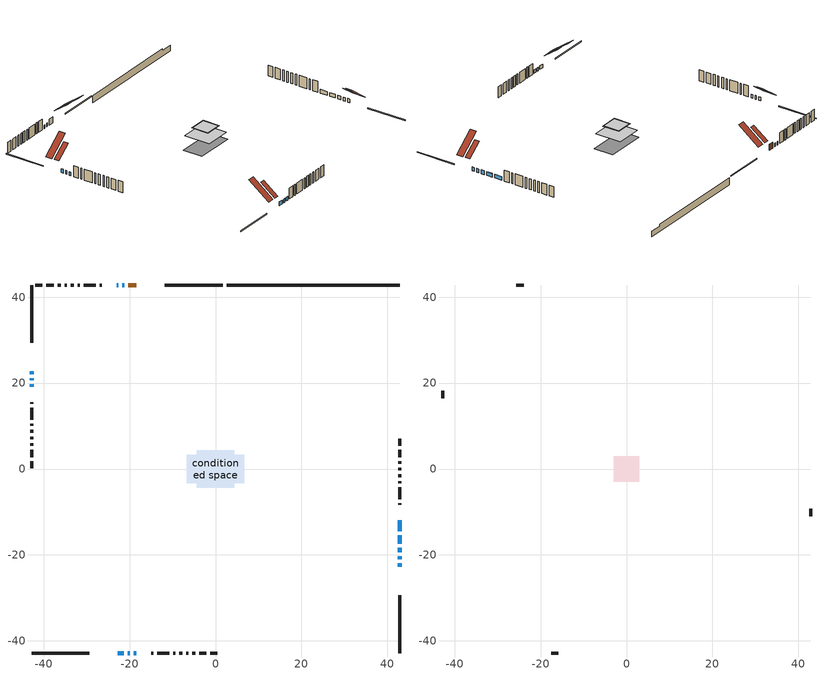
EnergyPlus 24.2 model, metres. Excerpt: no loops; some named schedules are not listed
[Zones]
conditioned space
 floor adiabatic (AdiabaticFloorConstruction): -4.41,-4.41 -4.41,4.41 4.41,4.41 4.41,-4.41 z2.44
 floor foundation (Slab1 construction): -6.71,-3.35 -6.71,3.35 6.71,3.35 6.71,-3.35 z-1.22
 wall outside (RimJoist1 construction): 1.66,42.82 -11.83,42.82 / -42.82,-42.82 -29.34,-42.82 / -42.82,42.82 -42.82,29.34 / 42.82,-42.82 42.82,-29.34 z1.22:1.52
 wall outside (AdiabaticWallConstruction 1): -18.44,42.82 -20.29,42.82 z1.22:3.25
 wall outside (AdiabaticWallConstruction): 42.82,-22.73 42.82,-21.95 / 42.82,-21.02 42.82,-20.34 / -22.73,-42.82 -21.37,-42.82 / 42.82,-19.41 42.82,-18.28 / -20.44,-42.82 -20,-42.82 / -21.22,42.82 -21.66,42.82 / -19.07,-42.82 -18.46,-42.82 / -22.59,42.82 -22.98,42.82 / -42.82,22.73 -42.82,22.05 / -42.82,21.12 -42.82,20.7 / -42.82,19.77 -42.82,19.13 / 42.82,-17.35 42.82,-15.45 / 42.82,-14.52 42.82,-11.91 z1.22:2.44
 wall outside (Wall1 construction): -26.53,42.82 -26.91,42.82 / -14.91,-42.82 -14.53,-42.82 / -42.82,15.58 -42.82,15.2 / 42.82,-8.36 42.82,-7.98 z1.22:4.88
 wall outside (Wall2 construction): -27.84,42.82 -30.66,42.82 / -13.6,-42.82 -10.78,-42.82 / -42.82,14.27 -42.82,11.45 / 42.82,-7.05 42.82,-4.23 z1.22:4.88
 wall outside (Wall3 construction): -31.59,42.82 -32.05,42.82 / -9.85,-42.82 -9.39,-42.82 / -42.82,10.52 -42.82,10.06 / 42.82,-3.3 42.82,-2.84 z1.22:4.88
 wall outside (Wall4 construction): -32.98,42.82 -33.71,42.82 / -8.46,-42.82 -7.73,-42.82 / -42.82,9.13 -42.82,8.4 / 42.82,-1.91 42.82,-1.18 z1.22:4.88
 wall outside (Wall6 construction): -34.64,42.82 -35.14,42.82 / -6.8,-42.82 -6.3,-42.82 / -42.82,7.47 -42.82,6.97 / 42.82,-0.25 42.82,0.25 z1.22:4.88
 wall outside (Wall7 construction): -36.07,42.82 -36.68,42.82 / -5.37,-42.82 -4.76,-42.82 / -42.82,6.04 -42.82,5.43 / 42.82,1.18 42.82,1.79 z1.22:4.88
 wall outside (Wall8 construction): -37.61,42.82 -39.34,42.82 / -3.83,-42.82 -2.1,-42.82 / -42.82,4.5 -42.82,2.77 / 42.82,2.72 42.82,4.45 z1.22:4.88
 wall outside (Wall9 construction): -40.27,42.82 -41.9,42.82 / -1.17,-42.82 0.46,-42.82 / -42.82,1.84 -42.82,0.22 / 42.82,5.38 42.82,7 z1.22:4.88
 wall foundation (FoundationWall1 construction): 2.58,42.82,-1.22 2.58,42.82,1.22 38.8,42.82,1.22 38.8,42.82,0.61 42.82,42.82,0.61 42.82,42.82,-1.22
 window (WindowConstruction): 42.82,-22.72 42.82,-21.95 z1.22:2.44
 window (WindowConstruction 8): 42.82,-21.02 42.82,-20.34 z1.22:2.44
 window (WindowConstruction 9): -22.72,-42.82 -21.37,-42.82 z1.22:2.44
 window (WindowConstruction 10): 42.82,-19.41 42.82,-18.28 z1.22:2.44
 window (WindowConstruction 11): -20.44,-42.82 -20,-42.82 z1.22:2.44
 window (WindowConstruction 12): -21.22,42.82 -21.66,42.82 z1.22:2.44
 window (WindowConstruction 1): -19.07,-42.82 -18.46,-42.82 z1.22:2.44
 window (WindowConstruction 2): -22.59,42.82 -22.98,42.82 z1.22:2.44
 window (WindowConstruction 3): -42.82,22.72 -42.82,22.05 z1.22:2.44
 window (WindowConstruction 4): -42.82,21.12 -42.82,20.7 z1.22:2.44
 window (WindowConstruction 5): -42.82,19.77 -42.82,19.13 z1.22:2.44
 window (WindowConstruction 6): 42.82,-17.35 42.82,-15.45 z1.22:2.44
 window (WindowConstruction 7): 42.82,-14.52 42.82,-11.91 z1.22:2.44
 door (Door): -18.44,42.82 -20.29,42.82 z1.22:3.25
 ceiling adiabatic (AdiabaticFloorConstruction): 4.41,-4.41 4.41,4.41 -4.41,4.41 -4.41,-4.41 z2.44
 roof outside (Roof2 construction): -17.52,42.82,4.88 -17.52,37.76,8.68 -15.93,37.76,8.68 -15.93,42.82,4.88; -23.65,-42.82,4.88 -23.65,-37.76,8.68 -25.24,-37.76,8.68 -25.24,-42.82,4.88; -42.82,23.65,4.88 -37.76,23.65,8.68 -37.76,25.24,8.68 -42.82,25.24,4.88; 42.82,-23.65,4.88 37.76,-23.65,8.68 37.76,-25.24,8.68 42.82,-25.24,4.88
attic - vented
 floor to conditioned space (Floor1 construction Reversed): -2.75,-2.75 -2.75,2.75 2.75,2.75 2.75,-2.75 z4.88
 floor to conditioned space (Floor2 construction Reversed): -2.92,-2.92 -2.92,2.92 2.92,2.92 2.92,-2.92 z4.88
 wall outside (Wall10 construction): -23.91,42.82 -25.6,42.82 / -17.53,-42.82 -15.84,-42.82 / -42.82,18.21 -42.82,16.51 / 42.82,-10.99 42.82,-9.29 z1.22:4.88
 roof outside (Roof1 construction): -15,42.82,4.88 -15,35.65,10.26 -12.76,35.65,10.26 -12.76,42.82,4.88; -26.17,-42.82,4.88 -26.17,-35.65,10.26 -28.41,-35.65,10.26 -28.41,-42.82,4.88; -42.82,26.17,4.88 -35.65,26.17,10.26 -35.65,28.41,10.26 -42.82,28.41,4.88; 42.82,-26.17,4.88 35.65,-26.17,10.26 35.65,-28.41,10.26 42.82,-28.41,4.88
[Building]
Building 1: Terrain=Suburbs
[Site:Location]
Prince Albert AP_SK: Latitude {deg}=53.21; Longitude {deg}=-105.67; Time Zone {hr}=-6; Elevation {m}=428; Keep Site Location Information=Yes
[Site:GroundTemperature:Shallow]
-5.03068, -7.78458, -8.00512, -6.69825, -1.45193, 3.76996, 8.29705, 11.1649, 11.4085, 9.07601, 4.66436, -0.397337
[Site:WaterMainsTemperature]
Calculation Method=Schedule; Temperature Schedule=mains temperature schedule
[Material] Roughness=Rough; Thermal Absorptance=0.9
Name | Thickness {m} | Conductivity {W/m-K} | Density {kg/m3} | Specific Heat {J/kg-K} | Solar Absorptance | Visible Absorptance
asphalt or fiberglass shingles | 0.00635 | 0.162714 | 1121.4 | 1465.45 | 0.84 | 0.84
ceiling loosefill ins | 0.338667 | 0.0480833 | 16.02 | 1046.75 | 0.7 | 0.7
ceiling stud and cavity | 0.1397 | 0.0760664 | 65.682 | 1177.47 | 0.7 | 0.7
ceiling stud and cavity 1 | 0.1397 | 0.480823 | 65.682 | 1177.47 | 0.7 | 0.7
concrete 4.0 in. | 0.1016 | 1.803125 | 2242.8 | 837.4 | 0.7 | 0.7
concrete 8.0 in. | 0.2032 | 1.803125 | 2242.8 | 837.4 | 0.7 | 0.7
door material | 0.04445 | 0.0451087 | 512.64 | 1214.23 | 0.7 | 0.7
exterior vertical ins | 0.0159047 | 0.029427 | 32.04 | 1214.23 | 0.7 | 0.7
floor covering | 0.0127 | 0.0433444 | 54.468 | 1339.84 | 0.6 | 0.6
floor rigid ins; wall rigid ins 1 | 0.512978 | 0.029427 | 32.04 | 1214.23 | 0.7 | 0.7
floor stud and cavity | 0.1397 | 1.75129 | 37.0049 | 1207.88 | 0.7 | 0.7
furniture material conditioned space 1 | 0.1524 | 0.115458 | 640.8 | 1214.23 | 0.6 | 0.6
gypsum board | 0.0127 | 0.160291 | 801 | 837.4 | 0.6 | 0.6
gypsum board 1 | 0.0127 | 0.160291 | 801 | 837.4 | 0.7 | 0.7
osb sheathing 0.5 in. | 0.0127 | 0.115458 | 512.64 | 1214.23 | 0.7 | 0.7
osb sheathing 0.75 in. | 0.01905 | 0.115458 | 512.64 | 1214.23 | 0.7 | 0.7
rim joist stud and cavity | 0.0508 | 0.271007 | 50.32683 | 1063.81 | 0.6 | 0.6
roof stud and cavity | 0.2032 | 0.116385 | 78.34581 | 1123.46 | 0.7 | 0.7
wall rigid ins | 0.051816 | 0.029427 | 32.04 | 1214.23 | 0.7 | 0.7
wall stud and cavity | 0.1397 | 0.123581 | 139.0536 | 1170.24 | 0.7 | 0.7
wall stud and cavity 1 | 0.1397 | 0.114321 | 139.0536 | 1170.24 | 0.7 | 0.7
wall stud and cavity 10 | 0.0889 | 0.391764 | 83.0341 | 1211.67 | 0.7 | 0.7
wall stud and cavity 2 | 0.1397 | 0.132896 | 139.0536 | 1170.24 | 0.7 | 0.7
wall stud and cavity 3 | 0.1397 | 1.08697 | 139.0536 | 1170.24 | 0.7 | 0.7
wall stud and cavity 4 | 0.1397 | 0.120576 | 139.0536 | 1170.24 | 0.7 | 0.7
wall stud and cavity 5 | 0.1397 | 1.20227 | 139.0536 | 1170.24 | 0.7 | 0.7
wall stud and cavity 6 | 0.1397 | 0.112219 | 139.0536 | 1170.24 | 0.7 | 0.7
wall stud and cavity 7 | 0.1397 | 0.202397 | 139.0536 | 1170.24 | 0.7 | 0.7
wall stud and cavity 8 | 0.0889 | 6.1454 | 50.32683 | 1063.81 | 0.6 | 0.6
wall stud and cavity 9 | 0.0889 | 0.380278 | 52.3479 | 1209.89 | 0.7 | 0.7
wood siding | 0.0254 | 0.102417 | 544.68 | 1172.36 | 0 | 0
wood siding 1 | 0.00254 | 0.102417 | 544.68 | 1172.36 | 0 | 0
wood siding 2; wood siding 3; wood siding 4 | 0.0254 | 0.102417 | 544.68 | 1172.36 | 0.7 | 0.7
[WindowMaterial:SimpleGlazingSystem]
Name | U-Factor {W/m2-K} | Solar Heat Gain Coefficient
WindowMaterial | 2.748152 | 0.57
WindowMaterial 1 | 1.805604 | 0.52
WindowMaterial 10 | 2.98209 | 0.6
WindowMaterial 2 | 1.88282 | 0.48
WindowMaterial 3 | 2.16786 | 0.57
WindowMaterial 4 | 2.986628 | 0.6
WindowMaterial 5 | 2.98152 | 0.61
WindowMaterial 6 | 2.78619 | 0.68
WindowMaterial 7 | 2.82878 | 0.58
WindowMaterial 8 | 2.95256 | 0.63
WindowMaterial 9 | 1.91973 | 0.56
[Construction]
AdiabaticFloorConstruction: floor stud and cavity, floor rigid ins, osb sheathing 0.75 in., floor covering
AdiabaticWallConstruction: wood siding 3, wall rigid ins 1, wall stud and cavity 9, gypsum board
AdiabaticWallConstruction 1: wood siding 4, wall rigid ins 1, wall stud and cavity 9, gypsum board
Door: door material
Floor1 construction Reversed: gypsum board, ceiling stud and cavity
Floor2 construction Reversed: gypsum board, ceiling stud and cavity 1, ceiling loosefill ins
FoundationWall1 construction: concrete 8.0 in., gypsum board 1
furniture construction conditioned space 1: furniture material conditioned space 1
PartitionWallConstruction: gypsum board, wall stud and cavity 10, gypsum board
RimJoist1 construction: wood siding 2, rim joist stud and cavity
Roof1 construction: asphalt or fiberglass shingles
Roof2 construction: asphalt or fiberglass shingles, osb sheathing 0.75 in., roof stud and cavity, gypsum board
Slab1 construction: concrete 4.0 in.
Wall1 construction: wood siding, osb sheathing 0.5 in., wall stud and cavity, gypsum board
Wall10 construction: wood siding 1, wall stud and cavity 8
Wall2 construction: wood siding, osb sheathing 0.5 in., wall stud and cavity 1, gypsum board
Wall3 construction: wood siding, osb sheathing 0.5 in., wall stud and cavity 2, gypsum board
Wall4 construction: wood siding, osb sheathing 0.5 in., wall stud and cavity 3, gypsum board
Wall6 construction: wood siding, osb sheathing 0.5 in., wall stud and cavity 4, gypsum board
Wall7 construction: wood siding, osb sheathing 0.5 in., wall stud and cavity 5, gypsum board
Wall8 construction: wood siding, osb sheathing 0.5 in., wall stud and cavity 6, gypsum board
Wall9 construction: wood siding, wall rigid ins, osb sheathing 0.5 in., wall stud and cavity 7, gypsum board
WindowConstruction: WindowMaterial
WindowConstruction 1: WindowMaterial 1
WindowConstruction 10: WindowMaterial 9
WindowConstruction 11; WindowConstruction 12: WindowMaterial 10
WindowConstruction 2: WindowMaterial 2
WindowConstruction 3; WindowConstruction 9: WindowMaterial 3
WindowConstruction 4: WindowMaterial 4
WindowConstruction 5: WindowMaterial 5
WindowConstruction 6: WindowMaterial 6
WindowConstruction 7: WindowMaterial 7
WindowConstruction 8: WindowMaterial 8
[Zone] Multiplier=1; Part of Total Floor Area=Yes
Name | Volume {m3}
attic - vented | 51.6567
conditioned space | 419.5
[Space]
Name | Zone | Volume {m3}
attic - vented 1 | attic - vented | 51.6567
conditioned space 1 | conditioned space | 419.5
[ZoneInfiltration:EffectiveLeakageArea]
infil attic - vented 1: Zone or Space=attic - vented 1; Schedule=Always On Discrete; Effective Air Leakage Area {cm2}=2272.24; Stack Coefficient=0.000628631; Wind Coefficient=1.69402e-05
[ZoneMixing]
whole house fan mix: Zone or Space=attic - vented; Schedule=Always On Continuous; Design Flow Rate Calculation Method=Flow/Zone; Design Flow Rate {m3/s}=0; Source Zone or Space=conditioned space
[SurfaceProperty:ExposedFoundationPerimeter]
Slab1: Exposed Perimeter Calculation Method=TotalExposedPerimeter; Total Exposed Perimeter {m}=40.24
[InternalMass] Zone or ZoneList=conditioned space; Space or SpaceList=conditioned space 1
Name | Construction | Surface Area {m2}
furniture mass conditioned space 1 | furniture construction conditioned space 1 | 67.1525
partition wall mass | PartitionWallConstruction | 167.881
[Lights]
interior lighting: Zone or ZoneList or Space or SpaceList=conditioned space 1; Schedule=interior lighting schedule; Design Level Calculation Method=LightingLevel; Lighting Level {W}=343.2; Return Air Fraction=0; Fraction Radiant=0.6; Fraction Visible=0.2; Fraction Replaceable=1
[People]
occupants: Zone or ZoneList or Space or SpaceList=conditioned space 1; Number of People Schedule=occupants schedule; Number of People Calculation Method=People; Number of People=3; Fraction Radiant=0.314171; Sensible Heat Fraction=0.56303; Activity Level Schedule=occupants activity schedule; Carbon Dioxide Generation Rate {m3/s-W}=0; Enable ASHRAE 55 Comfort Warnings=No; Mean Radiant Temperature Calculation Type=EnclosureAveraged
[ElectricEquipment] Zone or ZoneList or Space or SpaceList=conditioned space 1; Design Level Calculation Method=EquipmentLevel
Name | Schedule | Design Level {W} | Fraction Latent | Fraction Radiant | Fraction Lost
clothes dryer | clothes dryer schedule | 140.772 | 0.015 | 0.081 | 0.85
clothes washer | clothes washer schedule | 32.1985 | 0.03 | 0.162 | 0.7
cooking range | cooking range schedule | 215.147 | 0.08 | 0.432 | 0.2
dishwasher | dishwasher schedule | 66.8632 | 0.3 | 0.18 | 0.4
fridge | fridge schedule | 72.9452 | 0 | 0.6 | 0
mech vent house fan | mech vent house fan schedule | 0 | 0 | 0 | 1
mech vent house fan cfis | mech vent house fan cfis schedule | 0 | 0 | 0 | 0
misc plug loads | misc plug loads schedule | 494.7 | 0.045 | 0.513 | 0.1
whole house fan | Always On Discrete | 0 | 0 | 0 | 1
[OtherEquipment] Zone or ZoneList or Space or SpaceList=conditioned space 1; Design Level Calculation Method=EquipmentLevel
Name | Fuel Type | Schedule | Design Level {W} | Fraction Latent | Fraction Radiant | Fraction Lost
clothes dryer 1 | Electricity | clothes dryer schedule | 0 | 0.015 | 0.081 | 0.85
cooking range 1 | Electricity | cooking range schedule | 0 | 0.08 | 0.432 | 0.2
general water use latent | None | general water use schedule | 62.594 | 1 | 0 | 0
general water use sensible | None | general water use schedule | -61.6891 | 0 | 0.6 | 0
mech vent house fan latent load | None | Always On Discrete | 0 | 1 | 0 | 0
mech vent house fan sensible load | None | Always On Discrete | 0 | 0 | 0 | 0
water heater energy adjustment1 | NaturalGas | Always On Discrete | 0.01 | 0 | 0 | 1
[ZoneInfiltration:DesignFlowRate] Zone or ZoneList or Space or SpaceList=conditioned space 1; Schedule=Always On Discrete; Design Flow Rate Calculation Method=Flow/Zone; Design Flow Rate {m3/s}=0
infil flow; natural vent flow; whole house fan flow
[Foundation:Kiva]
Foundation Kiva 1: Initial Indoor Air Temperature {C}=21; Wall Height Above Grade {m}=1.21999; Wall Depth Below Slab {m}=0.2032; Custom Block Material Name 1=exterior vertical ins; Custom Block Depth 1 {m}=2.43998; Custom Block X Position 1 {m}=0.2159; Custom Block Z Position 1 {m}=0
[Foundation:Kiva:Settings]
Soil Conductivity {W/m-K}=0.849921; Soil Density {kg/m3}=1842.3; Soil Specific Heat {J/kg-K}=418.7; Ground Solar Absorptivity=0.9; Ground Thermal Absorptivity=0.9; Ground Surface Roughness {m}=0.03; Far-Field Width {m}=40; Deep-Ground Boundary Condition=ZeroFlux; Deep-Ground Depth {m}=40; Minimum Cell Dimension {m}=0.2; Maximum Cell Growth Coefficient=3; Simulation Timestep=Timestep
[Exterior:Lights]
exterior lighting: Schedule=exterior lighting schedule; Design Level {W}=75.6
[Schedule:Constant]
Name | Hourly Value
Always On Continuous; mech vent house fan schedule; mech vent house fan cfis schedule; Always On Discrete | 1
occupants activity schedule | 117.228
fridge schedule | 0
[Schedule:Week:Daily]
interior lighting schedule Week Rule - Jan1-Jan27: interior lighting schedule day, interior lighting schedule day, interior lighting schedule day, interior lighting schedule day, interior lighting schedule day, interior lighting schedule day, interior lighting schedule day, interior lighting schedule default day, interior lighting schedule default day, interior lighting schedule default day, interior lighting schedule default day, interior lighting schedule default day
interior lighting schedule Week Rule - Jan28-Feb3: interior lighting schedule day, interior lighting schedule day, interior lighting schedule day, interior lighting schedule day, interior lighting schedule day 1, interior lighting schedule day 1, interior lighting schedule day 1, interior lighting schedule default day, interior lighting schedule default day, interior lighting schedule default day, interior lighting schedule default day, interior lighting schedule default day
interior lighting schedule Week Rule - Feb4-Feb24: interior lighting schedule day 1, interior lighting schedule day 1, interior lighting schedule day 1, interior lighting schedule day 1, interior lighting schedule day 1, interior lighting schedule day 1, interior lighting schedule day 1, interior lighting schedule default day, interior lighting schedule default day, interior lighting schedule default day, interior lighting schedule default day, interior lighting schedule default day
interior lighting schedule Week Rule - Feb25-Mar3: interior lighting schedule day 1, interior lighting schedule day 1, interior lighting schedule day 1, interior lighting schedule day 1, interior lighting schedule day 2, interior lighting schedule day 2, interior lighting schedule day 2, interior lighting schedule default day, interior lighting schedule default day, interior lighting schedule default day, interior lighting schedule default day, interior lighting schedule default day
interior lighting schedule Week Rule - Mar4-Mar31: interior lighting schedule day 2, interior lighting schedule day 2, interior lighting schedule day 2, interior lighting schedule day 2, interior lighting schedule day 2, interior lighting schedule day 2, interior lighting schedule day 2, interior lighting schedule default day, interior lighting schedule default day, interior lighting schedule default day, interior lighting schedule default day, interior lighting schedule default day
interior lighting schedule Week Rule - Apr1-Apr28: interior lighting schedule day 3, interior lighting schedule day 3, interior lighting schedule day 3, interior lighting schedule day 3, interior lighting schedule day 3, interior lighting schedule day 3, interior lighting schedule day 3, interior lighting schedule default day, interior lighting schedule default day, interior lighting schedule default day, interior lighting schedule default day, interior lighting schedule default day
interior lighting schedule Week Rule - Apr29-May5: interior lighting schedule day 3, interior lighting schedule day 3, interior lighting schedule day 4, interior lighting schedule day 4, interior lighting schedule day 4, interior lighting schedule day 4, interior lighting schedule day 4, interior lighting schedule default day, interior lighting schedule default day, interior lighting schedule default day, interior lighting schedule default day, interior lighting schedule default day
interior lighting schedule Week Rule - May6-May26: interior lighting schedule day 4, interior lighting schedule day 4, interior lighting schedule day 4, interior lighting schedule day 4, interior lighting schedule day 4, interior lighting schedule day 4, interior lighting schedule day 4, interior lighting schedule default day, interior lighting schedule default day, interior lighting schedule default day, interior lighting schedule default day, interior lighting schedule default day
interior lighting schedule Week Rule - May27-Jun2: interior lighting schedule day 4, interior lighting schedule day 4, interior lighting schedule day 4, interior lighting schedule day 4, interior lighting schedule day 4, interior lighting schedule day 5, interior lighting schedule day 5, interior lighting schedule default day, interior lighting schedule default day, interior lighting schedule default day, interior lighting schedule default day, interior lighting schedule default day
interior lighting schedule Week Rule - Jun3-Jun30: interior lighting schedule day 5, interior lighting schedule day 5, interior lighting schedule day 5, interior lighting schedule day 5, interior lighting schedule day 5, interior lighting schedule day 5, interior lighting schedule day 5, interior lighting schedule default day, interior lighting schedule default day, interior lighting schedule default day, interior lighting schedule default day, interior lighting schedule default day
interior lighting schedule Week Rule - Jul1-Jul28: interior lighting schedule day 6, interior lighting schedule day 6, interior lighting schedule day 6, interior lighting schedule day 6, interior lighting schedule day 6, interior lighting schedule day 6, interior lighting schedule day 6, interior lighting schedule default day, interior lighting schedule default day, interior lighting schedule default day, interior lighting schedule default day, interior lighting schedule default day
interior lighting schedule Week Rule - Jul29-Aug4: interior lighting schedule day 6, interior lighting schedule day 6, interior lighting schedule day 6, interior lighting schedule day 7, interior lighting schedule day 7, interior lighting schedule day 7, interior lighting schedule day 7, interior lighting schedule default day, interior lighting schedule default day, interior lighting schedule default day, interior lighting schedule default day, interior lighting schedule default day
interior lighting schedule Week Rule - Aug5-Aug25: interior lighting schedule day 7, interior lighting schedule day 7, interior lighting schedule day 7, interior lighting schedule day 7, interior lighting schedule day 7, interior lighting schedule day 7, interior lighting schedule day 7, interior lighting schedule default day, interior lighting schedule default day, interior lighting schedule default day, interior lighting schedule default day, interior lighting schedule default day
interior lighting schedule Week Rule - Aug26-Sep1: interior lighting schedule day 7, interior lighting schedule day 7, interior lighting schedule day 7, interior lighting schedule day 7, interior lighting schedule day 7, interior lighting schedule day 7, interior lighting schedule day 8, interior lighting schedule default day, interior lighting schedule default day, interior lighting schedule default day, interior lighting schedule default day, interior lighting schedule default day
interior lighting schedule Week Rule - Sep2-Sep29: interior lighting schedule day 8, interior lighting schedule day 8, interior lighting schedule day 8, interior lighting schedule day 8, interior lighting schedule day 8, interior lighting schedule day 8, interior lighting schedule day 8, interior lighting schedule default day, interior lighting schedule default day, interior lighting schedule default day, interior lighting schedule default day, interior lighting schedule default day
interior lighting schedule Week Rule - Sep30-Oct6: interior lighting schedule day 8, interior lighting schedule day 9, interior lighting schedule day 9, interior lighting schedule day 9, interior lighting schedule day 9, interior lighting schedule day 9, interior lighting schedule day 9, interior lighting schedule default day, interior lighting schedule default day, interior lighting schedule default day, interior lighting schedule default day, interior lighting schedule default day
interior lighting schedule Week Rule - Oct7-Oct27: interior lighting schedule day 9, interior lighting schedule day 9, interior lighting schedule day 9, interior lighting schedule day 9, interior lighting schedule day 9, interior lighting schedule day 9, interior lighting schedule day 9, interior lighting schedule default day, interior lighting schedule default day, interior lighting schedule default day, interior lighting schedule default day, interior lighting schedule default day
interior lighting schedule Week Rule - Oct28-Nov3: interior lighting schedule day 9, interior lighting schedule day 9, interior lighting schedule day 9, interior lighting schedule day 9, interior lighting schedule day 10, interior lighting schedule day 10, interior lighting schedule day 10, interior lighting schedule default day, interior lighting schedule default day, interior lighting schedule default day, interior lighting schedule default day, interior lighting schedule default day
interior lighting schedule Week Rule - Nov4-Nov24: interior lighting schedule day 10, interior lighting schedule day 10, interior lighting schedule day 10, interior lighting schedule day 10, interior lighting schedule day 10, interior lighting schedule day 10, interior lighting schedule day 10, interior lighting schedule default day, interior lighting schedule default day, interior lighting schedule default day, interior lighting schedule default day, interior lighting schedule default day
interior lighting schedule Week Rule - Nov25-Dec1: interior lighting schedule day 10, interior lighting schedule day 10, interior lighting schedule day 10, interior lighting schedule day 10, interior lighting schedule day 10, interior lighting schedule day 10, interior lighting schedule day 11, interior lighting schedule default day, interior lighting schedule default day, interior lighting schedule default day, interior lighting schedule default day, interior lighting schedule default day
interior lighting schedule Week Rule - Dec2-Dec31: interior lighting schedule day 11, interior lighting schedule day 11, interior lighting schedule day 11, interior lighting schedule day 11, interior lighting schedule day 11, interior lighting schedule day 11, interior lighting schedule day 11, interior lighting schedule default day, interior lighting schedule default day, interior lighting schedule default day, interior lighting schedule default day, interior lighting schedule default day
occupants schedule Week Rule - Jan1-Dec31: occupants schedule day, occupants schedule day, occupants schedule day, occupants schedule day, occupants schedule day, occupants schedule day, occupants schedule day, occupants schedule default day, occupants schedule default day, occupants schedule default day, occupants schedule default day, occupants schedule default day
clothes dryer schedule Week Rule - Jan1-Dec31: clothes dryer schedule day, clothes dryer schedule day, clothes dryer schedule day, clothes dryer schedule day, clothes dryer schedule day, clothes dryer schedule day, clothes dryer schedule day, clothes dryer schedule default day, clothes dryer schedule default day, clothes dryer schedule default day, clothes dryer schedule default day, clothes dryer schedule default day
clothes washer schedule Week Rule - Jan1-Dec31: clothes washer schedule day, clothes washer schedule day, clothes washer schedule day, clothes washer schedule day, clothes washer schedule day, clothes washer schedule day, clothes washer schedule day, clothes washer schedule default day, clothes washer schedule default day, clothes washer schedule default day, clothes washer schedule default day, clothes washer schedule default day
cooking range schedule Week Rule - Jan1-Dec31: cooking range schedule day, cooking range schedule day, cooking range schedule day, cooking range schedule day, cooking range schedule day, cooking range schedule day, cooking range schedule day, cooking range schedule default day, cooking range schedule default day, cooking range schedule default day, cooking range schedule default day, cooking range schedule default day
dishwasher schedule Week Rule - Jan1-Dec31: dishwasher schedule day, dishwasher schedule day, dishwasher schedule day, dishwasher schedule day, dishwasher schedule day, dishwasher schedule day, dishwasher schedule day, dishwasher schedule default day, dishwasher schedule default day, dishwasher schedule default day, dishwasher schedule default day, dishwasher schedule default day
misc plug loads schedule Week Rule - Jan1-Dec31: misc plug loads schedule day, misc plug loads schedule day, misc plug loads schedule day, misc plug loads schedule day, misc plug loads schedule day, misc plug loads schedule day, misc plug loads schedule day, misc plug loads schedule default day, misc plug loads schedule default day, misc plug loads schedule default day, misc plug loads schedule default day, misc plug loads schedule default day
general water use schedule Week Rule - Jan1-Dec31: general water use schedule day, general water use schedule day, general water use schedule day, general water use schedule day, general water use schedule day, general water use schedule day, general water use schedule day, general water use schedule default day, general water use schedule default day, general water use schedule default day, general water use schedule default day, general water use schedule default day
exterior lighting schedule Week Rule - Jan1-Jan27: exterior lighting schedule day, exterior lighting schedule day, exterior lighting schedule day, exterior lighting schedule day, exterior lighting schedule day, exterior lighting schedule day, exterior lighting schedule day, exterior lighting schedule default day, exterior lighting schedule default day, exterior lighting schedule default day, exterior lighting schedule default day, exterior lighting schedule default day
exterior lighting schedule Week Rule - Jan28-Feb3: exterior lighting schedule day, exterior lighting schedule day, exterior lighting schedule day, exterior lighting schedule day, exterior lighting schedule day 1, exterior lighting schedule day 1, exterior lighting schedule day 1, exterior lighting schedule default day, exterior lighting schedule default day, exterior lighting schedule default day, exterior lighting schedule default day, exterior lighting schedule default day
exterior lighting schedule Week Rule - Feb4-Feb24: exterior lighting schedule day 1, exterior lighting schedule day 1, exterior lighting schedule day 1, exterior lighting schedule day 1, exterior lighting schedule day 1, exterior lighting schedule day 1, exterior lighting schedule day 1, exterior lighting schedule default day, exterior lighting schedule default day, exterior lighting schedule default day, exterior lighting schedule default day, exterior lighting schedule default day
exterior lighting schedule Week Rule - Feb25-Mar3: exterior lighting schedule day 1, exterior lighting schedule day 1, exterior lighting schedule day 1, exterior lighting schedule day 1, exterior lighting schedule day 2, exterior lighting schedule day 2, exterior lighting schedule day 2, exterior lighting schedule default day, exterior lighting schedule default day, exterior lighting schedule default day, exterior lighting schedule default day, exterior lighting schedule default day
exterior lighting schedule Week Rule - Mar4-Mar31: exterior lighting schedule day 2, exterior lighting schedule day 2, exterior lighting schedule day 2, exterior lighting schedule day 2, exterior lighting schedule day 2, exterior lighting schedule day 2, exterior lighting schedule day 2, exterior lighting schedule default day, exterior lighting schedule default day, exterior lighting schedule default day, exterior lighting schedule default day, exterior lighting schedule default day
exterior lighting schedule Week Rule - Apr1-Apr28: exterior lighting schedule day 3, exterior lighting schedule day 3, exterior lighting schedule day 3, exterior lighting schedule day 3, exterior lighting schedule day 3, exterior lighting schedule day 3, exterior lighting schedule day 3, exterior lighting schedule default day, exterior lighting schedule default day, exterior lighting schedule default day, exterior lighting schedule default day, exterior lighting schedule default day
exterior lighting schedule Week Rule - Apr29-May5: exterior lighting schedule day 3, exterior lighting schedule day 3, exterior lighting schedule day 4, exterior lighting schedule day 4, exterior lighting schedule day 4, exterior lighting schedule day 4, exterior lighting schedule day 4, exterior lighting schedule default day, exterior lighting schedule default day, exterior lighting schedule default day, exterior lighting schedule default day, exterior lighting schedule default day
exterior lighting schedule Week Rule - May6-May26: exterior lighting schedule day 4, exterior lighting schedule day 4, exterior lighting schedule day 4, exterior lighting schedule day 4, exterior lighting schedule day 4, exterior lighting schedule day 4, exterior lighting schedule day 4, exterior lighting schedule default day, exterior lighting schedule default day, exterior lighting schedule default day, exterior lighting schedule default day, exterior lighting schedule default day
exterior lighting schedule Week Rule - May27-Jun2: exterior lighting schedule day 4, exterior lighting schedule day 4, exterior lighting schedule day 4, exterior lighting schedule day 4, exterior lighting schedule day 4, exterior lighting schedule day 5, exterior lighting schedule day 5, exterior lighting schedule default day, exterior lighting schedule default day, exterior lighting schedule default day, exterior lighting schedule default day, exterior lighting schedule default day
exterior lighting schedule Week Rule - Jun3-Jun30: exterior lighting schedule day 5, exterior lighting schedule day 5, exterior lighting schedule day 5, exterior lighting schedule day 5, exterior lighting schedule day 5, exterior lighting schedule day 5, exterior lighting schedule day 5, exterior lighting schedule default day, exterior lighting schedule default day, exterior lighting schedule default day, exterior lighting schedule default day, exterior lighting schedule default day
exterior lighting schedule Week Rule - Jul1-Jul28: exterior lighting schedule day 6, exterior lighting schedule day 6, exterior lighting schedule day 6, exterior lighting schedule day 6, exterior lighting schedule day 6, exterior lighting schedule day 6, exterior lighting schedule day 6, exterior lighting schedule default day, exterior lighting schedule default day, exterior lighting schedule default day, exterior lighting schedule default day, exterior lighting schedule default day
exterior lighting schedule Week Rule - Jul29-Aug4: exterior lighting schedule day 6, exterior lighting schedule day 6, exterior lighting schedule day 6, exterior lighting schedule day 7, exterior lighting schedule day 7, exterior lighting schedule day 7, exterior lighting schedule day 7, exterior lighting schedule default day, exterior lighting schedule default day, exterior lighting schedule default day, exterior lighting schedule default day, exterior lighting schedule default day
exterior lighting schedule Week Rule - Aug5-Aug25: exterior lighting schedule day 7, exterior lighting schedule day 7, exterior lighting schedule day 7, exterior lighting schedule day 7, exterior lighting schedule day 7, exterior lighting schedule day 7, exterior lighting schedule day 7, exterior lighting schedule default day, exterior lighting schedule default day, exterior lighting schedule default day, exterior lighting schedule default day, exterior lighting schedule default day
exterior lighting schedule Week Rule - Aug26-Sep1: exterior lighting schedule day 7, exterior lighting schedule day 7, exterior lighting schedule day 7, exterior lighting schedule day 7, exterior lighting schedule day 7, exterior lighting schedule day 7, exterior lighting schedule day 8, exterior lighting schedule default day, exterior lighting schedule default day, exterior lighting schedule default day, exterior lighting schedule default day, exterior lighting schedule default day
exterior lighting schedule Week Rule - Sep2-Sep29: exterior lighting schedule day 8, exterior lighting schedule day 8, exterior lighting schedule day 8, exterior lighting schedule day 8, exterior lighting schedule day 8, exterior lighting schedule day 8, exterior lighting schedule day 8, exterior lighting schedule default day, exterior lighting schedule default day, exterior lighting schedule default day, exterior lighting schedule default day, exterior lighting schedule default day
[Schedule:Year]
interior lighting schedule: interior lighting schedule Week Rule - Jan1-Jan27, 1, 1, 1, 27, interior lighting schedule Week Rule - Jan28-Feb3, 1, 28, 2, 3, interior lighting schedule Week Rule - Feb4-Feb24, 2, 4, 2, 24, interior lighting schedule Week Rule - Feb25-Mar3, 2, 25, 3, 3, interior lighting schedule Week Rule - Mar4-Mar31, 3, 4, 3, 31, interior lighting schedule Week Rule - Apr1-Apr28, 4, 1, 4, 28, interior lighting schedule Week Rule - Apr29-May5, 4, 29, 5, 5, interior lighting schedule Week Rule - May6-May26, 5, 6, 5, 26, interior lighting schedule Week Rule - May27-Jun2, 5, 27, 6, 2, interior lighting schedule Week Rule - Jun3-Jun30, 6, 3, 6, 30, interior lighting schedule Week Rule - Jul1-Jul28, 7, 1, 7, 28, interior lighting schedule Week Rule - Jul29-Aug4, 7, 29, 8, 4, interior lighting schedule Week Rule - Aug5-Aug25, 8, 5, 8, 25, interior lighting schedule Week Rule - Aug26-Sep1, 8, 26, 9, 1, interior lighting schedule Week Rule - Sep2-Sep29, 9, 2, 9, 29, interior lighting schedule Week Rule - Sep30-Oct6, 9, 30, 10, 6, interior lighting schedule Week Rule - Oct7-Oct27, 10, 7, 10, 27, interior lighting schedule Week Rule - Oct28-Nov3, 10, 28, 11, 3, interior lighting schedule Week Rule - Nov4-Nov24, 11, 4, 11, 24, interior lighting schedule Week Rule - Nov25-Dec1, 11, 25, 12, 1, interior lighting schedule Week Rule - Dec2-Dec31, 12, 2, 12, 31
occupants schedule: occupants schedule Week Rule - Jan1-Dec31, 1, 1, 12, 31
clothes dryer schedule: clothes dryer schedule Week Rule - Jan1-Dec31, 1, 1, 12, 31
clothes washer schedule: clothes washer schedule Week Rule - Jan1-Dec31, 1, 1, 12, 31
cooking range schedule: cooking range schedule Week Rule - Jan1-Dec31, 1, 1, 12, 31
dishwasher schedule: dishwasher schedule Week Rule - Jan1-Dec31, 1, 1, 12, 31
misc plug loads schedule: misc plug loads schedule Week Rule - Jan1-Dec31, 1, 1, 12, 31
general water use schedule: general water use schedule Week Rule - Jan1-Dec31, 1, 1, 12, 31
exterior lighting schedule: exterior lighting schedule Week Rule - Jan1-Jan27, 1, 1, 1, 27, exterior lighting schedule Week Rule - Jan28-Feb3, 1, 28, 2, 3, exterior lighting schedule Week Rule - Feb4-Feb24, 2, 4, 2, 24, exterior lighting schedule Week Rule - Feb25-Mar3, 2, 25, 3, 3, exterior lighting schedule Week Rule - Mar4-Mar31, 3, 4, 3, 31, exterior lighting schedule Week Rule - Apr1-Apr28, 4, 1, 4, 28, exterior lighting schedule Week Rule - Apr29-May5, 4, 29, 5, 5, exterior lighting schedule Week Rule - May6-May26, 5, 6, 5, 26, exterior lighting schedule Week Rule - May27-Jun2, 5, 27, 6, 2, exterior lighting schedule Week Rule - Jun3-Jun30, 6, 3, 6, 30, exterior lighting schedule Week Rule - Jul1-Jul28, 7, 1, 7, 28, exterior lighting schedule Week Rule - Jul29-Aug4, 7, 29, 8, 4, exterior lighting schedule Week Rule - Aug5-Aug25, 8, 5, 8, 25, exterior lighting schedule Week Rule - Aug26-Sep1, 8, 26, 9, 1, exterior lighting schedule Week Rule - Sep2-Sep29, 9, 2, 9, 29, exterior lighting schedule Week Rule - Sep30-Oct6, 9, 30, 10, 6, exterior lighting schedule Week Rule - Oct7-Oct27, 10, 7, 10, 27, exterior lighting schedule Week Rule - Oct28-Nov3, 10, 28, 11, 3, exterior lighting schedule Week Rule - Nov4-Nov24, 11, 4, 11, 24, exterior lighting schedule Week Rule - Nov25-Dec1, 11, 25, 12, 1, exterior lighting schedule Week Rule - Dec2-Dec31, 12, 2, 12, 31
[Schedule:Compact]
mains temperature schedule: Through: 01/01, For: AllDays, Until: 24:00, 1.89278, Through: 01/02, For: AllDays, Until: 24:00, 1.81278, Through: 01/03, For: AllDays, Until: 24:00, 1.73389, Through: 01/04, For: AllDays, Until: 24:00, 1.65611, Through: 01/05, For: AllDays, Until: 24:00, 1.57889, Through: 01/06, For: AllDays, Until: 24:00, 1.50278, Through: 01/07, For: AllDays, Until: 24:00, 1.42722, Through: 01/08, For: AllDays, Until: 24:00, 1.35333, Through: 01/09, For: AllDays, Until: 24:00, 1.28056, Through: 01/10, For: AllDays, Until: 24:00, 1.20833, Through: 01/11, For: AllDays, Until: 24:00, 1.13722, Through: 01/12, For: AllDays, Until: 24:00, 1.06778, Through: 01/13, For: AllDays, Until: 24:00, 0.998889, Through: 01/14, For: AllDays, Until: 24:00, 0.931667, Through: 01/15, For: AllDays, Until: 24:00, 0.865, Through: 01/16, For: AllDays, Until: 24:00, 0.8, Through: 01/17, For: AllDays, Until: 24:00, 0.736111, Through: 01/18, For: AllDays, Until: 24:00, 0.673333, Through: 01/19, For: AllDays, Until: 24:00, 0.611667, Through: 01/20, For: AllDays, Until: 24:00, 0.551667, Through: 01/21, For: AllDays, Until: 24:00, 0.492778, Through: 01/22, For: AllDays, Until: 24:00, 0.435, Through: 01/23, For: AllDays, Until: 24:00, 0.378333, Through: 01/24, For: AllDays, Until: 24:00, 0.323333, Through: 01/25, For: AllDays, Until: 24:00, 0.27, Through: 01/26, For: AllDays, Until: 24:00, 0.217778, Through: 01/27, For: AllDays, Until: 24:00, 0.166667, Through: 01/28, For: AllDays, Until: 24:00, 0.117222, Through: 01/29, For: AllDays, Until: 24:00, 0.0688889, Through: 01/30, For: AllDays, Until: 24:00, 0.0222222, Through: 01/31, For: AllDays, Until: 24:00, 0, Through: 02/01, For: AllDays, Until: 24:00, 0, Through: 02/02, For: AllDays, Until: 24:00, 0, Through: 02/03, For: AllDays, Until: 24:00, 0, Through: 02/04, For: AllDays, Until: 24:00, 0, Through: 02/05, For: AllDays, Until: 24:00, 0, Through: 02/06, For: AllDays, Until: 24:00, 0, Through: 02/07, For: AllDays, Until: 24:00, 0, Through: 02/08, For: AllDays, Until: 24:00, 0, Through: 02/09, For: AllDays, Until: 24:00, 0, Through: 02/10, For: AllDays, Until: 24:00, 0, Through: 02/11, For: AllDays, Until: 24:00, 0, Through: 02/12, For: AllDays, Until: 24:00, 0, Through: 02/13, For: AllDays, Until: 24:00, 0, Through: 02/14, For: AllDays, Until: 24:00, 0, Through: 02/15, For: AllDays, Until: 24:00, 0, Through: 02/16, For: AllDays, Until: 24:00, 0, Through: 02/17, For: AllDays, Until: 24:00, 0, Through: 02/18, For: AllDays, Until: 24:00, 0, Through: 02/19, For: AllDays, Until: 24:00, 0, Through: 02/20, For: AllDays, Until: 24:00, 0, Through: 02/21, For: AllDays, Until: 24:00, 0, Through: 02/22, For: AllDays, Until: 24:00, 0, Through: 02/23, For: AllDays, Until: 24:00, 0, Through: 02/24, For: AllDays, Until: 24:00, 0, Through: 02/25, For: AllDays, Until: 24:00, 0, Through: 02/26, For: AllDays, Until: 24:00, 0, Through: 02/27, For: AllDays, Until: 24:00, 0, Through: 02/28, For: AllDays, Until: 24:00, 0, Through: 03/01, For: AllDays, Until: 24:00, 0, Through: 03/02, For: AllDays, Until: 24:00, 0, Through: 03/03, For: AllDays, Until: 24:00, 0, Through: 03/04, For: AllDays, Until: 24:00, 0, Through: 03/05, For: AllDays, Until: 24:00, 0, Through: 03/06, For: AllDays, Until: 24:00, 0, Through: 03/07, For: AllDays, Until: 24:00, 0, Through: 03/08, For: AllDays, Until: 24:00, 0, Through: 03/09, For: AllDays, Until: 24:00, 0, Through: 03/10, For: AllDays, Until: 24:00, 0, Through: 03/11, For: AllDays, Until: 24:00, 0, Through: 03/12, For: AllDays, Until: 24:00, 0, Through: 03/13, For: AllDays, Until: 24:00, 0, Through: 03/14, For: AllDays, Until: 24:00, 0, Through: 03/15, For: AllDays, Until: 24:00, 0, Through: 03/16, For: AllDays, Until: 24:00, 0, Through: 03/17, For: AllDays, Until: 24:00, 0, Through: 03/18, For: AllDays, Until: 24:00, 0, Through: 03/19, For: AllDays, Until: 24:00, 0, Through: 03/20, For: AllDays, Until: 24:00, 0, Through: 03/21, For: AllDays, Until: 24:00, 0, Through: 03/22, For: AllDays, Until: 24:00, 0, Through: 03/23, For: AllDays, Until: 24:00, 0, Through: 03/24, For: AllDays, Until: 24:00, 0, Through: 03/25, For: AllDays, Until: 24:00, 0, Through: 03/26, For: AllDays, Until: 24:00, 0, Through: 03/27, For: AllDays, Until: 24:00, 0, Through: 03/28, For: AllDays, Until: 24:00, 0, Through: 03/29, For: AllDays, Until: 24:00, 0.00222222, Through: 03/30, For: AllDays, Until: 24:00, 0.0483333, Through: 03/31, For: AllDays, Until: 24:00, 0.0961111, Through: 04/01, For: AllDays, Until: 24:00, 0.145, Through: 04/02, For: AllDays, Until: 24:00, 0.195, Through: 04/03, For: AllDays, Until: 24:00, 0.246667, Through: 04/04, For: AllDays, Until: 24:00, 0.3, Through: 04/05, For: AllDays, Until: 24:00, 0.354444, Through: 04/06, For: AllDays, Until: 24:00, 0.41, Through: 04/07, For: AllDays, Until: 24:00, 0.467222, Through: 04/08, For: AllDays, Until: 24:00, 0.525556, Through: 04/09, For: AllDays, Until: 24:00, 0.585, Through: 04/10, For: AllDays, Until: 24:00, 0.646111, Through: 04/11, For: AllDays, Until: 24:00, 0.708333, Through: 04/12, For: AllDays, Until: 24:00, 0.771667, Through: 04/13, For: AllDays, Until: 24:00, 0.836111, Through: 04/14, For: AllDays, Until: 24:00, 0.902222, Through: 04/15, For: AllDays, Until: 24:00, 0.968889, Through: 04/16, For: AllDays, Until: 24:00, 1.03722, Through: 04/17, For: AllDays, Until: 24:00, 1.10667, Through: 04/18, For: AllDays, Until: 24:00, 1.17722, Through: 04/19, For: AllDays, Until: 24:00, 1.24833, Through: 04/20, For: AllDays, Until: 24:00, 1.32111, Through: 04/21, For: AllDays, Until: 24:00, 1.395, Through: 04/22, For: AllDays, Until: 24:00, 1.46944, Through: 04/23, For: AllDays, Until: 24:00, 1.545, Through: 04/24, For: AllDays, Until: 24:00, 1.62167, Through: 04/25, For: AllDays, Until: 24:00, 1.69944, Through: 04/26, For: AllDays, Until: 24:00, 1.77833, Through: 04/27, For: AllDays, Until: 24:00, 1.85778, Through: 04/28, For: AllDays, Until: 24:00, 1.93778, Through: 04/29, For: AllDays, Until: 24:00, 2.01944, Through: 04/30, For: AllDays, Until: 24:00, 2.10111, Through: 05/01, For: AllDays, Until: 24:00, 2.18444, Through: 05/02, For: AllDays, Until: 24:00, 2.26778, Through: 05/03, For: AllDays, Until: 24:00, 2.35278, Through: 05/04, For: AllDays, Until: 24:00, 2.43778, Through: 05/05, For: AllDays, Until: 24:00, 2.52389, Through: 05/06, For: AllDays, Until: 24:00, 2.61056, Through: 05/07, For: AllDays, Until: 24:00, 2.69778, Through: 05/08, For: AllDays, Until: 24:00, 2.78556, Through: 05/09, For: AllDays, Until: 24:00, 2.87444, Through: 05/10, For: AllDays, Until: 24:00, 2.96389, Through: 05/11, For: AllDays, Until: 24:00, 3.05333, Through: 05/12, For: AllDays, Until: 24:00, 3.14389, Through: 05/13, For: AllDays, Until: 24:00, 3.23444, Through: 05/14, For: AllDays, Until: 24:00, 3.32611, Through: 05/15, For: AllDays, Until: 24:00, 3.41778, Through: 05/16, For: AllDays, Until: 24:00, 3.51, Through: 05/17, For: AllDays, Until: 24:00, 3.60222, Through: 05/18, For: AllDays, Until: 24:00, 3.69556, Through: 05/19, For: AllDays, Until: 24:00, 3.78889, Through: 05/20, For: AllDays, Until: 24:00, 3.88222, Through: 05/21, For: AllDays, Until: 24:00, 3.97611, Through: 05/22, For: AllDays, Until: 24:00, 4.07056, Through: 05/23, For: AllDays, Until: 24:00, 4.165, Through: 05/24, For: AllDays, Until: 24:00, 4.25944, Through: 05/25, For: AllDays, Until: 24:00, 4.35444, Through: 05/26, For: AllDays, Until: 24:00, 4.44944, Through: 05/27, For: AllDays, Until: 24:00, 4.545, Through: 05/28, For: AllDays, Until: 24:00, 4.64, Through: 05/29, For: AllDays, Until: 24:00, 4.735, Through: 05/30, For: AllDays, Until: 24:00, 4.83056, Through: 05/31, For: AllDays, Until: 24:00, 4.92611, Through: 06/01, For: AllDays, Until: 24:00, 5.02111, Through: 06/02, For: AllDays, Until: 24:00, 5.11667, Through: 06/03, For: AllDays, Until: 24:00, 5.21167, Through: 06/04, For: AllDays, Until: 24:00, 5.30722, Through: 06/05, For: AllDays, Until: 24:00, 5.40222, Through: 06/06, For: AllDays, Until: 24:00, 5.49667, Through: 06/07, For: AllDays, Until: 24:00, 5.59167, Through: 06/08, For: AllDays, Until: 24:00, 5.68611, Through: 06/09, For: AllDays, Until: 24:00, 5.78, Through: 06/10, For: AllDays, Until: 24:00, 5.87444, Through: 06/11, For: AllDays, Until: 24:00, 5.96778, Through: 06/12, For: AllDays, Until: 24:00, 6.06111, Through: 06/13, For: AllDays, Until: 24:00, 6.15389, Through: 06/14, For: AllDays, Until: 24:00, 6.24667, Through: 06/15, For: AllDays, Until: 24:00, 6.33889, Through: 06/16, For: AllDays, Until: 24:00, 6.43056, Through: 06/17, For: AllDays, Until: 24:00, 6.52222, Through: 06/18, For: AllDays, Until: 24:00, 6.61278, Through: 06/19, For: AllDays, Until: 24:00, 6.70333, Through: 06/20, For: AllDays, Until: 24:00, 6.79278, Through: 06/21, For: AllDays, Until: 24:00, 6.88222, Through: 06/22, For: AllDays, Until: 24:00, 6.97056, Through: 06/23, For: AllDays, Until: 24:00, 7.05889, Through: 06/24, For: AllDays, Until: 24:00, 7.14611, Through: 06/25, For: AllDays, Until: 24:00, 7.23278, Through: 06/26, For: AllDays, Until: 24:00, 7.31889, Through: 06/27, For: AllDays, Until: 24:00, 7.40389, Through: 06/28, For: AllDays, Until: 24:00, 7.48833, Through: 06/29, For: AllDays, Until: 24:00, 7.57222, Through: 06/30, For: AllDays, Until: 24:00, 7.655, Through: 07/01, For: AllDays, Until: 24:00, 7.73722, Through: 07/02, For: AllDays, Until: 24:00, 7.81833, Through: 07/03, For: AllDays, Until: 24:00, 7.89889, Through: 07/04, For: AllDays, Until: 24:00, 7.97833, Through: 07/05, For: AllDays, Until: 24:00, 8.05722, Through: 07/06, For: AllDays, Until: 24:00, 8.13444, Through: 07/07, For: AllDays, Until: 24:00, 8.21111, Through: 07/08, For: AllDays, Until: 24:00, 8.28722, Through: 07/09, For: AllDays, Until: 24:00, 8.36167, Through: 07/10, For: AllDays, Until: 24:00, 8.43556, Through: 07/11, For: AllDays, Until: 24:00, 8.50778, Through: 07/12, For: AllDays, Until: 24:00, 8.57944, Through: 07/13, For: AllDays, Until: 24:00, 8.65, Through: 07/14, For: AllDays, Until: 24:00, 8.71889, Through: 07/15, For: AllDays, Until: 24:00, 8.78722, Through: 07/16, For: AllDays, Until: 24:00, 8.85444, Through: 07/17, For: AllDays, Until: 24:00, 8.92, Through: 07/18, For: AllDays, Until: 24:00, 8.985, Through: 07/19, For: AllDays, Until: 24:00, 9.04833, Through: 07/20, For: AllDays, Until: 24:00, 9.11056, Through: 07/21, For: AllDays, Until: 24:00, 9.17111, Through: 07/22, For: AllDays, Until: 24:00, 9.23111, Through: 07/23, For: AllDays, Until: 24:00, 9.28944, Through: 07/24, For: AllDays, Until: 24:00, 9.34667, Through: 07/25, For: AllDays, Until: 24:00, 9.40222, Through: 07/26, For: AllDays, Until: 24:00, 9.45667, Through: 07/27, For: AllDays, Until: 24:00, 9.50944, Through: 07/28, For: AllDays, Until: 24:00, 9.56111, Through: 07/29, For: AllDays, Until: 24:00, 9.61167, Through: 07/30, For: AllDays, Until: 24:00, 9.66056, Through: 07/31, For: AllDays, Until: 24:00, 9.70778, Through: 08/01, For: AllDays, Until: 24:00, 9.75389, Through: 08/02, For: AllDays, Until: 24:00, 9.79833, Through: 08/03, For: AllDays, Until: 24:00, 9.84167, Through: 08/04, For: AllDays, Until: 24:00, 9.88333, Through: 08/05, For: AllDays, Until: 24:00, 9.92333, Through: 08/06, For: AllDays, Until: 24:00, 9.96222, Through: 08/07, For: AllDays, Until: 24:00, 9.99944, Through: 08/08, For: AllDays, Until: 24:00, 10.035, Through: 08/09, For: AllDays, Until: 24:00, 10.0694, Through: 08/10, For: AllDays, Until: 24:00, 10.1017, Through: 08/11, For: AllDays, Until: 24:00, 10.1328, Through: 08/12, For: AllDays, Until: 24:00, 10.1622, Through: 08/13, For: AllDays, Until: 24:00, 10.19, Through: 08/14, For: AllDays, Until: 24:00, 10.2167, Through: 08/15, For: AllDays, Until: 24:00, 10.2417, Through: 08/16, For: AllDays, Until: 24:00, 10.2644, Through: 08/17, For: AllDays, Until: 24:00, 10.2861, Through: 08/18, For: AllDays, Until: 24:00, 10.3061, Through: 08/19, For: AllDays, Until: 24:00, 10.3244, Through: 08/20, For: AllDays, Until: 24:00, 10.3411, Through: 08/21, For: AllDays, Until: 24:00, 10.3567, Through: 08/22, For: AllDays, Until: 24:00, 10.37, Through: 08/23, For: AllDays, Until: 24:00, 10.3822, Through: 08/24, For: AllDays, Until: 24:00, 10.3922, Through: 08/25, For: AllDays, Until: 24:00, 10.4011, Through: 08/26, For: AllDays, Until: 24:00, 10.4078, Through: 08/27, For: AllDays, Until: 24:00, 10.4133, Through: 08/28, For: AllDays, Until: 24:00, 10.4172, Through: 08/29, For: AllDays, Until: 24:00, 10.4189, Through: 08/30, For: AllDays, Until: 24:00, 10.4194, Through: 08/31, For: AllDays, Until: 24:00, 10.4183, Through: 09/01, For: AllDays, Until: 24:00, 10.4156, Through: 09/02, For: AllDays, Until: 24:00, 10.4111, Through: 09/03, For: AllDays, Until: 24:00, 10.405, Through: 09/04, For: AllDays, Until: 24:00, 10.3972, Through: 09/05, For: AllDays, Until: 24:00, 10.3878, Through: 09/06, For: AllDays, Until: 24:00, 10.3767, Through: 09/07, For: AllDays, Until: 24:00, 10.3644, Through: 09/08, For: AllDays, Until: 24:00, 10.35, Through: 09/09, For: AllDays, Until: 24:00, 10.3339, Through: 09/10, For: AllDays, Until: 24:00, 10.3167, Through: 09/11, For: AllDays, Until: 24:00, 10.2972, Through: 09/12, For: AllDays, Until: 24:00, 10.2767, Through: 09/13, For: AllDays, Until: 24:00, 10.2544, Through: 09/14, For: AllDays, Until: 24:00, 10.2306, Through: 09/15, For: AllDays, Until: 24:00, 10.205, Through: 09/16, For: AllDays, Until: 24:00, 10.1778, Through: 09/17, For: AllDays, Until: 24:00, 10.1494, Through: 09/18, For: AllDays, Until: 24:00, 10.1189, Through: 09/19, For: AllDays, Until: 24:00, 10.0872, Through: 09/20, For: AllDays, Until: 24:00, 10.0539, Through: 09/21, For: AllDays, Until: 24:00, 10.0194, Through: 09/22, For: AllDays, Until: 24:00, 9.98278, Through: 09/23, For: AllDays, Until: 24:00, 9.945, Through: 09/24, For: AllDays, Until: 24:00, 9.90556, Through: 09/25, For: AllDays, Until: 24:00, 9.865, Through: 09/26, For: AllDays, Until: 24:00, 9.82222, Through: 09/27, For: AllDays, Until: 24:00, 9.77889, Through: 09/28, For: AllDays, Until: 24:00, 9.73333, Through: 09/29, For: AllDays, Until: 24:00, 9.68667, Through: 09/30, For: AllDays, Until: 24:00, 9.63889, Through: 10/01, For: AllDays, Until: 24:00, 9.58889, Through: 10/02, For: AllDays, Until: 24:00, 9.53833, Through: 10/03, For: AllDays, Until: 24:00, 9.48611, Through: 10/04, For: AllDays, Until: 24:00, 9.43222, Through: 10/05, For: AllDays, Until: 24:00, 9.37722, Through: 10/06, For: AllDays, Until: 24:00, 9.32111, Through: 10/07, For: AllDays, Until: 24:00, 9.26333, Through: 10/08, For: AllDays, Until: 24:00, 9.20444, Through: 10/09, For: AllDays, Until: 24:00, 9.14389, Through: 10/10, For: AllDays, Until: 24:00, 9.08278, Through: 10/11, For: AllDays, Until: 24:00, 9.02, Through: 10/12, For: AllDays, Until: 24:00, 8.95611, Through: 10/13, For: AllDays, Until: 24:00, 8.89056, Through: 10/14, For: AllDays, Until: 24:00, 8.82444, Through: 10/15, For: AllDays, Until: 24:00, 8.75667, Through: 10/16, For: AllDays, Until: 24:00, 8.68833, Through: 10/17, For: AllDays, Until: 24:00, 8.61833, Through: 10/18, For: AllDays, Until: 24:00, 8.54722, Through: 10/19, For: AllDays, Until: 24:00, 8.47556, Through: 10/20, For: AllDays, Until: 24:00, 8.40222, Through: 10/21, For: AllDays, Until: 24:00, 8.32833, Through: 10/22, For: AllDays, Until: 24:00, 8.25333, Through: 10/23, For: AllDays, Until: 24:00, 8.17722, Through: 10/24, For: AllDays, Until: 24:00, 8.1, Through: 10/25, For: AllDays, Until: 24:00, 8.02167, Through: 10/26, For: AllDays, Until: 24:00, 7.94278, Through: 10/27, For: AllDays, Until: 24:00, 7.86278, Through: 10/28, For: AllDays, Until: 24:00, 7.78222, Through: 10/29, For: AllDays, Until: 24:00, 7.70056, Through: 10/30, For: AllDays, Until: 24:00, 7.61778, Through: 10/31, For: AllDays, Until: 24:00, 7.53444, Through: 11/01, For: AllDays, Until: 24:00, 7.45056, Through: 11/02, For: AllDays, Until: 24:00, 7.36556, Through: 11/03, For: AllDays, Until: 24:00, 7.28, Through: 11/04, For: AllDays, Until: 24:00, 7.19389, Through: 11/05, For: AllDays, Until: 24:00, 7.10667, Through: 11/06, For: AllDays, Until: 24:00, 7.01944, Through: 11/07, For: AllDays, Until: 24:00, 6.93111, Through: 11/08, For: AllDays, Until: 24:00, 6.84222, Through: 11/09, For: AllDays, Until: 24:00, 6.75278, Through: 11/10, For: AllDays, Until: 24:00, 6.66278, Through: 11/11, For: AllDays, Until: 24:00, 6.57222, Through: 11/12, For: AllDays, Until: 24:00, 6.48111, Through: 11/13, For: AllDays, Until: 24:00, 6.38944, Through: 11/14, For: AllDays, Until: 24:00, 6.29778, Through: 11/15, For: AllDays, Until: 24:00, 6.205, Through: 11/16, For: AllDays, Until: 24:00, 6.11222, Through: 11/17, For: AllDays, Until: 24:00, 6.01944, Through: 11/18, For: AllDays, Until: 24:00, 5.92556, Through: 11/19, For: AllDays, Until: 24:00, 5.83222, Through: 11/20, For: AllDays, Until: 24:00, 5.73778, Through: 11/21, For: AllDays, Until: 24:00, 5.64333, Through: 11/22, For: AllDays, Until: 24:00, 5.54889, Through: 11/23, For: AllDays, Until: 24:00, 5.45444, Through: 11/24, For: AllDays, Until: 24:00, 5.35944, Through: 11/25, For: AllDays, Until: 24:00, 5.26444, Through: 11/26, For: AllDays, Until: 24:00, 5.16889, Through: 11/27, For: AllDays, Until: 24:00, 5.07389, Through: 11/28, For: AllDays, Until: 24:00, 4.97833, Through: 11/29, For: AllDays, Until: 24:00, 4.88333, Through: 11/30, For: AllDays, Until: 24:00, 4.78778, Through: 12/01, For: AllDays, Until: 24:00, 4.69222, Through: 12/02, For: AllDays, Until: 24:00, 4.59722, Through: 12/03, For: AllDays, Until: 24:00, 4.50222, Through: 12/04, For: AllDays, Until: 24:00, 4.40667, Through: 12/05, For: AllDays, Until: 24:00, 4.31167, Through: 12/06, For: AllDays, Until: 24:00, 4.21722, Through: 12/07, For: AllDays, Until: 24:00, 4.12278, Through: 12/08, For: AllDays, Until: 24:00, 4.02833, Through: 12/09, For: AllDays, Until: 24:00, 3.93389, Through: 12/10, For: AllDays, Until: 24:00, 3.84056, Through: 12/11, For: AllDays, Until: 24:00, 3.74667, Through: 12/12, For: AllDays, Until: 24:00, 3.65333, Through: 12/13, For: AllDays, Until: 24:00, 3.56056, Through: 12/14, For: AllDays, Until: 24:00, 3.46833, Through: 12/15, For: AllDays, Until: 24:00, 3.37611, Through: 12/16, For: AllDays, Until: 24:00, 3.285, Through: 12/17, For: AllDays, Until: 24:00, 3.19389, Through: 12/18, For: AllDays, Until: 24:00, 3.10278, Through: 12/19, For: AllDays, Until: 24:00, 3.01278, Through: 12/20, For: AllDays, Until: 24:00, 2.92333, Through: 12/21, For: AllDays, Until: 24:00, 2.83444, Through: 12/22, For: AllDays, Until: 24:00, 2.74611, Through: 12/23, For: AllDays, Until: 24:00, 2.65833, Through: 12/24, For: AllDays, Until: 24:00, 2.57167, Through: 12/25, For: AllDays, Until: 24:00, 2.485, Through: 12/26, For: AllDays, Until: 24:00, 2.39944, Through: 12/27, For: AllDays, Until: 24:00, 2.31444, Through: 12/28, For: AllDays, Until: 24:00, 2.23056, Through: 12/29, For: AllDays, Until: 24:00, 2.14667, Through: 12/30, For: AllDays, Until: 24:00, 2.06444, Through: 12/31, For: AllDays, Until: 24:00, 1.98278
